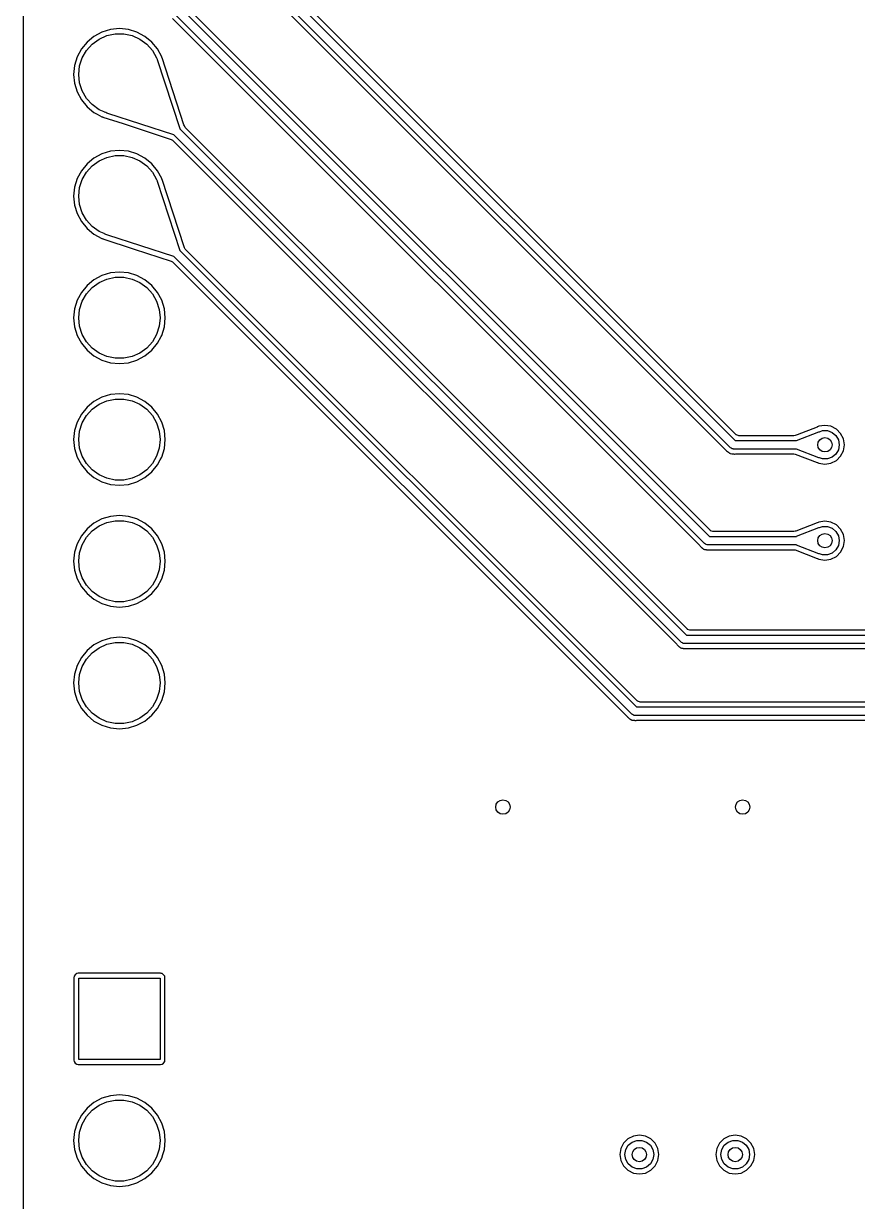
# Model space of a CAD drawing. Extents: x 107 to 211, y -135 to -72.
# Drawn here: x 107 to 124.39, y -109.73 to -85.15 of the extents above; entities that cross this region are included whole.
import ezdxf

# ---------------------------------------------------------------- set-up
doc = ezdxf.new("R2010")
doc.units = 0
doc.layers.add('BLACK', color=7, linetype='CONTINUOUS')

msp = doc.modelspace()

# ---------------------------------------------------------------- linework, layer by layer
at = {"layer": 'BLACK', "linetype": 'CONTINUOUS'}
for p, q in [((110.511079, -82.515355), (121.846824, -93.8511)), ((110.352127, -82.749979), (121.644428, -94.04228)), ((121.747138, -94.002862), (110.385957, -82.641681)), ((121.866778, -93.728926), (111.522852, -83.385)), ((107.0005, -86.21), (107.0005, -83.67)), ((121.326778, -95.728926), (110.3733, -84.775448)), ((110.105448, -85.0433), (121.104428, -96.04228)), ((121.207138, -96.002862), (110.137112, -84.932836)), ((110.262379, -84.806655), (121.306824, -95.8511)), ((108.813667, -85.273253), (108.634494, -85.327605)), ((109, -85.254901), (108.813667, -85.273253)), ((109.186332, -85.273253), (109, -85.254901)), ((109.365505, -85.327605), (109.186332, -85.273253)), ((108.324643, -85.534643), (108.205865, -85.679373)), ((108.469373, -85.415865), (108.324643, -85.534643)), ((108.431239, -85.578327), (108.575, -85.473878)), ((108.469382, -85.415859), (108.469373, -85.415865)), ((108.634494, -85.327605), (108.469382, -85.415859)), ((108.575, -85.473878), (108.737336, -85.401602)), ((108.737336, -85.401602), (108.911151, -85.364656)), ((108.911151, -85.364656), (109.088849, -85.364656)), ((109.088849, -85.364656), (109.262664, -85.401602)), ((109.262664, -85.401602), (109.425, -85.473878)), ((109.530617, -85.415859), (109.365505, -85.327605)), ((109.425, -85.473878), (109.568761, -85.578327)), ((109.530622, -85.415862), (109.530617, -85.415859)), ((109.530625, -85.415864), (109.530622, -85.415862)), ((109.675357, -85.534643), (109.530625, -85.415864)), ((109.794136, -85.679375), (109.675357, -85.534643)), ((108.205859, -85.679382), (108.117605, -85.844494)), ((108.205865, -85.679373), (108.205859, -85.679382)), ((108.223486, -85.864274), (108.312336, -85.710383)), ((108.312336, -85.710383), (108.431239, -85.578327)), ((109.568761, -85.578327), (109.687664, -85.710383)), ((109.687664, -85.710383), (109.776514, -85.864274)), ((109.794138, -85.67938), (109.794136, -85.679375)), ((109.79414, -85.679382), (109.794138, -85.67938)), ((109.882396, -85.844498), (109.79414, -85.679382)), ((108.063253, -86.023667), (108.044901, -86.21)), ((108.117605, -85.844494), (108.063253, -86.023667)), ((108.168575, -86.033275), (108.223486, -85.864274)), ((109.776514, -85.864274), (109.785752, -85.892708)), ((109.785752, -85.892708), (109.788918, -85.895881)), ((109.788918, -85.895881), (109.789223, -85.896705)), ((109.789223, -85.896705), (110.262705, -87.342387)), ((109.883534, -85.84825), (109.882396, -85.844498)), ((109.887177, -85.857419), (109.883534, -85.84825)), ((109.887857, -85.859258), (109.887177, -85.857419)), ((109.887858, -85.859259), (109.887857, -85.859258)), ((109.888859, -85.861963), (109.887858, -85.859259)), ((110.346637, -87.259698), (109.888859, -85.861963)), ((107.0005, -88.75), (107.0005, -86.21)), ((108.044901, -86.21), (108.063253, -86.396332)), ((108.15, -86.21), (108.168575, -86.033275)), ((108.168575, -86.386725), (108.15, -86.21)), ((108.063253, -86.396332), (108.117605, -86.575505)), ((108.223486, -86.555726), (108.168575, -86.386725)), ((108.117605, -86.575505), (108.205859, -86.740617)), ((108.205859, -86.740617), (108.205862, -86.740622)), ((108.205862, -86.740622), (108.205864, -86.740625)), ((108.205864, -86.740625), (108.324643, -86.885357)), ((108.312336, -86.709617), (108.223486, -86.555726)), ((108.431239, -86.841673), (108.312336, -86.709617)), ((108.324643, -86.885357), (108.469375, -87.004136)), ((108.575, -86.946122), (108.431239, -86.841673)), ((108.469375, -87.004136), (108.46938, -87.004138)), ((108.46938, -87.004138), (108.469382, -87.00414)), ((108.469382, -87.00414), (108.534539, -87.038966)), ((108.679865, -86.99281), (108.575, -86.946122)), ((108.67991, -86.993391), (108.679865, -86.99281)), ((108.686705, -86.999223), (108.67991, -86.993391)), ((108.71531, -87.008591), (108.686705, -86.999223)), ((108.737336, -87.018398), (108.71531, -87.008591)), ((108.534539, -87.038966), (108.634499, -87.092396)), ((108.634499, -87.092396), (108.641445, -87.094503)), ((108.641445, -87.094503), (108.650406, -87.098329)), ((108.650406, -87.098329), (108.650543, -87.098019)), ((108.650543, -87.098019), (108.653863, -87.09948)), ((108.653863, -87.09948), (108.653868, -87.099483)), ((108.653868, -87.099483), (108.653872, -87.099484)), ((108.653872, -87.099484), (108.653876, -87.099486)), ((108.653876, -87.099486), (109.076994, -87.238063)), ((108.759889, -87.023191), (108.737336, -87.018398)), ((110.132387, -87.472705), (108.759889, -87.023191)), ((109.076994, -87.238063), (110.076155, -87.565302)), ((110.355302, -87.286154), (110.346637, -87.259698)), ((110.136029, -87.473286), (110.132387, -87.472705)), ((110.137112, -87.472836), (110.136029, -87.473286)), ((120.727138, -98.062862), (110.137112, -87.472836)), ((110.262705, -87.342387), (110.262379, -87.346655)), ((110.262379, -87.346655), (120.826824, -97.9111)), ((110.3733, -87.315448), (110.355302, -87.286154)), ((119.957852, -96.9), (110.3733, -87.315448)), ((110.076155, -87.565302), (110.105448, -87.5833)), ((110.105448, -87.5833), (120.624428, -98.10228)), ((108.469373, -87.955865), (108.324643, -88.074643)), ((108.469382, -87.955859), (108.469373, -87.955865)), ((108.634494, -87.867605), (108.469382, -87.955859)), ((108.575, -88.013878), (108.737336, -87.941602)), ((108.813667, -87.813253), (108.634494, -87.867605)), ((108.737336, -87.941602), (108.911151, -87.904656)), ((109, -87.794901), (108.813667, -87.813253)), ((108.911151, -87.904656), (109.088849, -87.904656)), ((109.186332, -87.813253), (109, -87.794901)), ((109.088849, -87.904656), (109.262664, -87.941602)), ((109.365505, -87.867605), (109.186332, -87.813253)), ((109.262664, -87.941602), (109.425, -88.013878)), ((109.530617, -87.955859), (109.365505, -87.867605)), ((109.530622, -87.955862), (109.530617, -87.955859)), ((109.530625, -87.955864), (109.530622, -87.955862)), ((109.675357, -88.074643), (109.530625, -87.955864)), ((108.205859, -88.219382), (108.117605, -88.384494)), ((108.205865, -88.219373), (108.205859, -88.219382)), ((108.324643, -88.074643), (108.205865, -88.219373)), ((108.312336, -88.250383), (108.431239, -88.118327)), ((108.431239, -88.118327), (108.575, -88.013878)), ((109.425, -88.013878), (109.568761, -88.118327)), ((109.568761, -88.118327), (109.687664, -88.250383)), ((109.794136, -88.219375), (109.675357, -88.074643)), ((109.794138, -88.21938), (109.794136, -88.219375)), ((109.79414, -88.219382), (109.794138, -88.21938)), ((109.882396, -88.384498), (109.79414, -88.219382)), ((108.117605, -88.384494), (108.063253, -88.563667)), ((108.168575, -88.573275), (108.223486, -88.404274)), ((108.223486, -88.404274), (108.312336, -88.250383)), ((109.687664, -88.250383), (109.776514, -88.404274)), ((109.776514, -88.404274), (109.785752, -88.432708)), ((109.785752, -88.432708), (109.788918, -88.435881)), ((109.788918, -88.435881), (109.789223, -88.436705)), ((109.789223, -88.436705), (110.262705, -89.882387)), ((109.883534, -88.38825), (109.882396, -88.384498)), ((109.887177, -88.397419), (109.883534, -88.38825)), ((109.887857, -88.399258), (109.887177, -88.397419)), ((109.887858, -88.399259), (109.887857, -88.399258)), ((109.888859, -88.401963), (109.887858, -88.399259)), ((110.349264, -89.807718), (109.888859, -88.401963)), ((108.063253, -88.563667), (108.044901, -88.75)), ((108.15, -88.75), (108.168575, -88.573275)), ((107.0005, -91.29), (107.0005, -88.75)), ((108.044901, -88.75), (108.063253, -88.936332)), ((108.063253, -88.936332), (108.117605, -89.115505)), ((108.168575, -88.926725), (108.15, -88.75)), ((108.223486, -89.095726), (108.168575, -88.926725)), ((108.117605, -89.115505), (108.205859, -89.280617)), ((108.312336, -89.249617), (108.223486, -89.095726)), ((108.205859, -89.280617), (108.205862, -89.280622)), ((108.205862, -89.280622), (108.205864, -89.280625)), ((108.205864, -89.280625), (108.324643, -89.425357)), ((108.431239, -89.381673), (108.312336, -89.249617)), ((108.324643, -89.425357), (108.469375, -89.544136)), ((108.575, -89.486122), (108.431239, -89.381673)), ((108.469375, -89.544136), (108.634499, -89.632396)), ((108.679865, -89.53281), (108.575, -89.486122)), ((108.634499, -89.632396), (108.641445, -89.634503)), ((108.641445, -89.634503), (108.650406, -89.638329)), ((108.650406, -89.638329), (108.650543, -89.638019)), ((108.650543, -89.638019), (108.653863, -89.63948)), ((108.653863, -89.63948), (108.653868, -89.639483)), ((108.653868, -89.639483), (108.653872, -89.639484)), ((108.653872, -89.639484), (108.653876, -89.639486)), ((108.653876, -89.639486), (109.310763, -89.854626)), ((108.67991, -89.533391), (108.679865, -89.53281)), ((108.686705, -89.539223), (108.67991, -89.533391)), ((108.71531, -89.548591), (108.686705, -89.539223)), ((108.737336, -89.558398), (108.71531, -89.548591)), ((108.759889, -89.563191), (108.737336, -89.558398)), ((110.132387, -90.012705), (108.759889, -89.563191)), ((109.310763, -89.854626), (110.076154, -90.105302)), ((110.262705, -89.882387), (110.262379, -89.886655)), ((110.262379, -89.886655), (119.786824, -99.4111)), ((110.355302, -89.826153), (110.349264, -89.807718)), ((110.3733, -89.855447), (110.355302, -89.826153)), ((119.806779, -99.288926), (110.3733, -89.855447)), ((110.076154, -90.105302), (110.105447, -90.1233)), ((110.105447, -90.1233), (119.584429, -99.602282)), ((110.136029, -90.013286), (110.132387, -90.012705)), ((110.137112, -90.012836), (110.136029, -90.013286)), ((119.687138, -99.562862), (110.137112, -90.012836)), ((108.634494, -90.407605), (108.469382, -90.495859)), ((108.813667, -90.353253), (108.634494, -90.407605)), ((108.737336, -90.481602), (108.911151, -90.444656)), ((109, -90.334901), (108.813667, -90.353253)), ((108.911151, -90.444656), (109.088849, -90.444656)), ((109.186332, -90.353253), (109, -90.334901)), ((109.088849, -90.444656), (109.262664, -90.481602)), ((109.365505, -90.407605), (109.186332, -90.353253)), ((109.530617, -90.495859), (109.365505, -90.407605)), ((108.324643, -90.614643), (108.205865, -90.759373)), ((108.312336, -90.790383), (108.431239, -90.658327)), ((108.469373, -90.495865), (108.324643, -90.614643)), ((108.431239, -90.658327), (108.575, -90.553878)), ((108.469382, -90.495859), (108.469373, -90.495865)), ((108.575, -90.553878), (108.737336, -90.481602)), ((109.262664, -90.481602), (109.425, -90.553878)), ((109.425, -90.553878), (109.568761, -90.658327)), ((109.530622, -90.495862), (109.530617, -90.495859)), ((109.530625, -90.495864), (109.530622, -90.495862)), ((109.675357, -90.614643), (109.530625, -90.495864)), ((109.568761, -90.658327), (109.687664, -90.790383)), ((109.794136, -90.759375), (109.675357, -90.614643)), ((108.117605, -90.924494), (108.063253, -91.103667)), ((108.205859, -90.759382), (108.117605, -90.924494)), ((108.168575, -91.113275), (108.223486, -90.944274)), ((108.205865, -90.759373), (108.205859, -90.759382)), ((108.223486, -90.944274), (108.312336, -90.790383)), ((109.687664, -90.790383), (109.776514, -90.944274)), ((109.776514, -90.944274), (109.831425, -91.113275)), ((109.794138, -90.75938), (109.794136, -90.759375)), ((109.79414, -90.759382), (109.794138, -90.75938)), ((109.882394, -90.924494), (109.79414, -90.759382)), ((109.882394, -90.924496), (109.882394, -90.924494)), ((109.882396, -90.924499), (109.882394, -90.924496)), ((109.936747, -91.103669), (109.882396, -90.924499)), ((108.063253, -91.103667), (108.044901, -91.29)), ((108.15, -91.29), (108.168575, -91.113275)), ((109.831425, -91.113275), (109.85, -91.29)), ((109.955099, -91.29), (109.936747, -91.103669)), ((107.0005, -93.83), (107.0005, -91.29)), ((108.044901, -91.29), (108.063253, -91.476332)), ((108.168575, -91.466725), (108.15, -91.29)), ((109.85, -91.29), (109.831425, -91.466725)), ((109.936747, -91.476331), (109.955099, -91.29)), ((108.063253, -91.476332), (108.117605, -91.655505)), ((108.117605, -91.655505), (108.205859, -91.820617)), ((108.223486, -91.635726), (108.168575, -91.466725)), ((108.312336, -91.789617), (108.223486, -91.635726)), ((109.776514, -91.635726), (109.687664, -91.789617)), ((109.831425, -91.466725), (109.776514, -91.635726)), ((109.794136, -91.820625), (109.869064, -91.680444)), ((109.869064, -91.680444), (109.882394, -91.655505)), ((109.882394, -91.655504), (109.882396, -91.655501)), ((109.882394, -91.655505), (109.882394, -91.655504)), ((109.882396, -91.655501), (109.936747, -91.476331)), ((108.205859, -91.820617), (108.205862, -91.820622)), ((108.205862, -91.820622), (108.205864, -91.820625)), ((108.205864, -91.820625), (108.324643, -91.965357)), ((108.431239, -91.921673), (108.312336, -91.789617)), ((108.575, -92.026122), (108.431239, -91.921673)), ((109.568761, -91.921673), (109.425, -92.026122)), ((109.687664, -91.789617), (109.568761, -91.921673)), ((109.675357, -91.965357), (109.794136, -91.820625)), ((108.324643, -91.965357), (108.469375, -92.084136)), ((108.469375, -92.084136), (108.46938, -92.084138)), ((108.46938, -92.084138), (108.469382, -92.08414)), ((108.469382, -92.08414), (108.634494, -92.172394)), ((108.737336, -92.098398), (108.575, -92.026122)), ((108.634494, -92.172394), (108.634496, -92.172394)), ((108.634496, -92.172394), (108.634499, -92.172396)), ((108.634499, -92.172396), (108.813669, -92.226747)), ((108.911151, -92.135344), (108.737336, -92.098398)), ((109.088849, -92.135344), (108.911151, -92.135344)), ((109.262664, -92.098398), (109.088849, -92.135344)), ((109.186331, -92.226747), (109.365501, -92.172396)), ((109.425, -92.026122), (109.262664, -92.098398)), ((109.365501, -92.172396), (109.530625, -92.084136)), ((109.530625, -92.084136), (109.675357, -91.965357)), ((108.813669, -92.226747), (109, -92.245099)), ((109, -92.245099), (109.186331, -92.226747)), ((108.813667, -92.893253), (108.634494, -92.947605)), ((109, -92.874901), (108.813667, -92.893253)), ((109.186332, -92.893253), (109, -92.874901)), ((109.365505, -92.947605), (109.186332, -92.893253)), ((108.324643, -93.154643), (108.205865, -93.299373)), ((108.469373, -93.035865), (108.324643, -93.154643)), ((108.431239, -93.198327), (108.575, -93.093878)), ((108.469382, -93.035859), (108.469373, -93.035865)), ((108.634494, -92.947605), (108.469382, -93.035859)), ((108.575, -93.093878), (108.737336, -93.021602)), ((108.737336, -93.021602), (108.911151, -92.984656)), ((108.911151, -92.984656), (109.088849, -92.984656)), ((109.088849, -92.984656), (109.262664, -93.021602)), ((109.262664, -93.021602), (109.425, -93.093878)), ((109.530617, -93.035859), (109.365505, -92.947605)), ((109.425, -93.093878), (109.568761, -93.198327)), ((109.530622, -93.035862), (109.530617, -93.035859)), ((109.530625, -93.035864), (109.530622, -93.035862)), ((109.675357, -93.154643), (109.530625, -93.035864)), ((109.794136, -93.299375), (109.675357, -93.154643)), ((108.205859, -93.299382), (108.117605, -93.464494)), ((108.205865, -93.299373), (108.205859, -93.299382)), ((108.223486, -93.484274), (108.312336, -93.330383)), ((108.312336, -93.330383), (108.431239, -93.198327)), ((109.568761, -93.198327), (109.687664, -93.330383)), ((109.687664, -93.330383), (109.776514, -93.484274)), ((109.794138, -93.29938), (109.794136, -93.299375)), ((109.79414, -93.299382), (109.794138, -93.29938)), ((109.882394, -93.464494), (109.79414, -93.299382)), ((108.063253, -93.643667), (108.044901, -93.83)), ((108.117605, -93.464494), (108.063253, -93.643667)), ((108.168575, -93.653275), (108.223486, -93.484274)), ((109.776514, -93.484274), (109.831425, -93.653275)), ((109.882394, -93.464496), (109.882394, -93.464494)), ((109.882396, -93.464499), (109.882394, -93.464496)), ((109.936747, -93.643669), (109.882396, -93.464499)), ((109.955099, -93.83), (109.936747, -93.643669)), ((123.55265, -93.568606), (123.139471, -93.728926)), ((123.552652, -93.568605), (123.55265, -93.568606)), ((123.552654, -93.568605), (123.552652, -93.568605)), ((123.557489, -93.567756), (123.552654, -93.568605)), ((123.578277, -93.560808), (123.557489, -93.567756)), ((123.590944, -93.554354), (123.578277, -93.560808)), ((123.71625, -93.534508), (123.590944, -93.554354)), ((123.600365, -93.667775), (123.664156, -93.644558)), ((123.664156, -93.644558), (123.768344, -93.644558)), ((123.841551, -93.554353), (123.71625, -93.534508)), ((123.768344, -93.644558), (123.86625, -93.680192)), ((123.841552, -93.554353), (123.841551, -93.554353)), ((123.841554, -93.554354), (123.841552, -93.554353)), ((123.954592, -93.61195), (123.841554, -93.554354)), ((124.0443, -93.701658), (123.954592, -93.61195)), ((107.0005, -96.37), (107.0005, -93.83)), ((108.044901, -93.83), (108.063253, -94.016332)), ((108.15, -93.83), (108.168575, -93.653275)), ((108.168575, -94.006725), (108.15, -93.83)), ((109.831425, -93.653275), (109.85, -93.83)), ((109.85, -93.83), (109.831425, -94.006725)), ((109.936747, -94.016331), (109.955099, -93.83)), ((121.846824, -93.8511), (123.119568, -93.8511)), ((121.871538, -93.733287), (121.866778, -93.728926)), ((121.919104, -93.7506), (121.871538, -93.733287)), ((123.069758, -93.7506), (121.919104, -93.7506)), ((123.096527, -93.745589), (123.069758, -93.7506)), ((123.139471, -93.728926), (123.096527, -93.745589)), ((123.119568, -93.8511), (123.119677, -93.850837)), ((123.119677, -93.850837), (123.123716, -93.848202)), ((123.123716, -93.848202), (123.590813, -93.666961)), ((123.590813, -93.666961), (123.599765, -93.667163)), ((123.599765, -93.667163), (123.600365, -93.667775)), ((123.86625, -93.680192), (123.946063, -93.747164)), ((123.946063, -93.747164), (123.998158, -93.837394)), ((123.998158, -93.837394), (124.01625, -93.94)), ((124.101896, -93.814696), (124.0443, -93.701658)), ((124.121742, -93.94), (124.101896, -93.814696)), ((108.063253, -94.016332), (108.117605, -94.195505)), ((108.223486, -94.175726), (108.168575, -94.006725)), ((109.831425, -94.006725), (109.776514, -94.175726)), ((109.882396, -94.195501), (109.936747, -94.016331)), ((121.644428, -94.04228), (121.655283, -94.057578)), ((121.655283, -94.057578), (121.65811, -94.061123)), ((121.65811, -94.061123), (121.658112, -94.061125)), ((121.658112, -94.061125), (121.658113, -94.061126)), ((121.658113, -94.061126), (121.663352, -94.065304)), ((121.663352, -94.065304), (121.68197, -94.080152)), ((121.68197, -94.080152), (121.685064, -94.082917)), ((121.685064, -94.082917), (121.691161, -94.089014)), ((121.691161, -94.089014), (121.691167, -94.089018)), ((121.691167, -94.089018), (121.698464, -94.093603)), ((121.698464, -94.093603), (121.70185, -94.096005)), ((121.70185, -94.096005), (121.725709, -94.115032)), ((121.725709, -94.115032), (121.72571, -94.115032)), ((121.72571, -94.115032), (121.729828, -94.117015)), ((121.729828, -94.117015), (121.741522, -94.121858)), ((121.741522, -94.121858), (121.745834, -94.123367)), ((121.745834, -94.123367), (121.745837, -94.123369)), ((121.745837, -94.123369), (121.776163, -94.126785)), ((121.764726, -94.011063), (121.747138, -94.002862)), ((121.779594, -94.023539), (121.764726, -94.011063)), ((121.776163, -94.126785), (121.780244, -94.127479)), ((121.798706, -94.026908), (121.779594, -94.023539)), ((121.780244, -94.127479), (121.788659, -94.1294)), ((121.788659, -94.1294), (121.797276, -94.1294)), ((121.797276, -94.1294), (121.801422, -94.129633)), ((121.802252, -94.028562), (121.798706, -94.026908)), ((121.801422, -94.129633), (121.812852, -94.13092)), ((121.804566, -94.027941), (121.802252, -94.028562)), ((121.81, -94.0289), (121.804566, -94.027941)), ((123.120687, -94.0289), (121.81, -94.0289)), ((121.812852, -94.13092), (121.831751, -94.13305)), ((121.831751, -94.13305), (121.831755, -94.133048)), ((121.831755, -94.133048), (121.836279, -94.132539)), ((121.836279, -94.132539), (121.854755, -94.1294)), ((121.854755, -94.1294), (123.069762, -94.1294)), ((123.069762, -94.1294), (123.096529, -94.13441)), ((123.096529, -94.13441), (123.552649, -94.311393)), ((123.123718, -94.031797), (123.120687, -94.0289)), ((123.590813, -94.213038), (123.123718, -94.031797)), ((123.946063, -94.132836), (123.86625, -94.199808)), ((123.998158, -94.042606), (123.946063, -94.132836)), ((124.01625, -93.94), (123.998158, -94.042606)), ((124.0443, -94.178342), (124.101896, -94.065304)), ((124.101896, -94.065304), (124.121742, -93.94)), ((108.117605, -94.195505), (108.205859, -94.360617)), ((108.205859, -94.360617), (108.205862, -94.360622)), ((108.205862, -94.360622), (108.205864, -94.360625)), ((108.205864, -94.360625), (108.324643, -94.505357)), ((108.312336, -94.329617), (108.223486, -94.175726)), ((108.431239, -94.461673), (108.312336, -94.329617)), ((109.687664, -94.329617), (109.568761, -94.461673)), ((109.675357, -94.505357), (109.794136, -94.360625)), ((109.776514, -94.175726), (109.687664, -94.329617)), ((109.794136, -94.360625), (109.852976, -94.250542)), ((109.852976, -94.250542), (109.882394, -94.195505)), ((109.882394, -94.195504), (109.882396, -94.195501)), ((109.882394, -94.195505), (109.882394, -94.195504)), ((123.552649, -94.311393), (123.552652, -94.311393)), ((123.552652, -94.311393), (123.552656, -94.311395)), ((123.552656, -94.311395), (123.558039, -94.312375)), ((123.558039, -94.312375), (123.578384, -94.319245)), ((123.578384, -94.319245), (123.590946, -94.325646)), ((123.599489, -94.212953), (123.590813, -94.213038)), ((123.590946, -94.325646), (123.71625, -94.345492)), ((123.60026, -94.212186), (123.599489, -94.212953)), ((123.664156, -94.235442), (123.60026, -94.212186)), ((123.768344, -94.235442), (123.664156, -94.235442)), ((123.71625, -94.345492), (123.841554, -94.325646)), ((123.86625, -94.199808), (123.768344, -94.235442)), ((123.841554, -94.325646), (123.954592, -94.26805)), ((123.954592, -94.26805), (124.0443, -94.178342)), ((108.324643, -94.505357), (108.469375, -94.624136)), ((108.575, -94.566122), (108.431239, -94.461673)), ((108.469375, -94.624136), (108.46938, -94.624138)), ((108.46938, -94.624138), (108.469382, -94.62414)), ((108.469382, -94.62414), (108.634494, -94.712394)), ((108.737336, -94.638398), (108.575, -94.566122)), ((109.425, -94.566122), (109.262664, -94.638398)), ((109.365501, -94.712396), (109.530625, -94.624136)), ((109.568761, -94.461673), (109.425, -94.566122)), ((109.530625, -94.624136), (109.675357, -94.505357)), ((108.634494, -94.712394), (108.634496, -94.712394)), ((108.634496, -94.712394), (108.634499, -94.712396)), ((108.634499, -94.712396), (108.813669, -94.766747)), ((108.911151, -94.675344), (108.737336, -94.638398)), ((108.813669, -94.766747), (109, -94.785099)), ((109.088849, -94.675344), (108.911151, -94.675344)), ((109, -94.785099), (109.186331, -94.766747)), ((109.262664, -94.638398), (109.088849, -94.675344)), ((109.186331, -94.766747), (109.365501, -94.712396)), ((108.469373, -95.575865), (108.324643, -95.694643)), ((108.469382, -95.575859), (108.469373, -95.575865)), ((108.634494, -95.487605), (108.469382, -95.575859)), ((108.575, -95.633878), (108.737336, -95.561602)), ((108.813667, -95.433253), (108.634494, -95.487605)), ((108.737336, -95.561602), (108.911151, -95.524656)), ((109, -95.414901), (108.813667, -95.433253)), ((108.911151, -95.524656), (109.088849, -95.524656)), ((109.186332, -95.433253), (109, -95.414901)), ((109.088849, -95.524656), (109.262664, -95.561602)), ((109.365505, -95.487605), (109.186332, -95.433253)), ((109.262664, -95.561602), (109.425, -95.633878)), ((109.530617, -95.575859), (109.365505, -95.487605)), ((109.530622, -95.575862), (109.530617, -95.575859)), ((109.530625, -95.575864), (109.530622, -95.575862)), ((109.675357, -95.694643), (109.530625, -95.575864)), ((123.55265, -95.568606), (123.11081, -95.740047)), ((123.552652, -95.568605), (123.55265, -95.568606)), ((123.552654, -95.568605), (123.552652, -95.568605)), ((123.557489, -95.567756), (123.552654, -95.568605)), ((123.578277, -95.560808), (123.557489, -95.567756)), ((123.590944, -95.554354), (123.578277, -95.560808)), ((123.71625, -95.534508), (123.590944, -95.554354)), ((123.841551, -95.554353), (123.71625, -95.534508)), ((123.841552, -95.554353), (123.841551, -95.554353)), ((123.841554, -95.554354), (123.841552, -95.554353)), ((123.954592, -95.61195), (123.841554, -95.554354)), ((124.0443, -95.701658), (123.954592, -95.61195)), ((108.205859, -95.839382), (108.117605, -96.004494)), ((108.205865, -95.839373), (108.205859, -95.839382)), ((108.324643, -95.694643), (108.205865, -95.839373)), ((108.312336, -95.870383), (108.431239, -95.738327)), ((108.431239, -95.738327), (108.575, -95.633878)), ((109.425, -95.633878), (109.568761, -95.738327)), ((109.568761, -95.738327), (109.687664, -95.870383)), ((109.794136, -95.839375), (109.675357, -95.694643)), ((109.794138, -95.83938), (109.794136, -95.839375)), ((109.79414, -95.839382), (109.794138, -95.83938)), ((109.882394, -96.004494), (109.79414, -95.839382)), ((121.306824, -95.8511), (123.119568, -95.8511)), ((121.331538, -95.733287), (121.326778, -95.728926)), ((121.379104, -95.7506), (121.331538, -95.733287)), ((123.069758, -95.7506), (121.379104, -95.7506)), ((123.096527, -95.745589), (123.069758, -95.7506)), ((123.11081, -95.740047), (123.096527, -95.745589)), ((123.119568, -95.8511), (123.119677, -95.850837)), ((123.119677, -95.850837), (123.123716, -95.848202)), ((123.123716, -95.848202), (123.590813, -95.666961)), ((123.590813, -95.666961), (123.599765, -95.667163)), ((123.599765, -95.667163), (123.600365, -95.667775)), ((123.600365, -95.667775), (123.664156, -95.644558)), ((123.664156, -95.644558), (123.768344, -95.644558)), ((123.768344, -95.644558), (123.86625, -95.680192)), ((123.86625, -95.680192), (123.946063, -95.747164)), ((123.946063, -95.747164), (123.998158, -95.837394)), ((123.998158, -95.837394), (124.01625, -95.94)), ((124.101896, -95.814696), (124.0443, -95.701658)), ((124.121742, -95.94), (124.101896, -95.814696)), ((108.117605, -96.004494), (108.063253, -96.183667)), ((108.168575, -96.193275), (108.223486, -96.024274)), ((108.223486, -96.024274), (108.312336, -95.870383)), ((109.687664, -95.870383), (109.776514, -96.024274)), ((109.776514, -96.024274), (109.831425, -96.193275)), ((109.882394, -96.004496), (109.882394, -96.004494)), ((109.882396, -96.004499), (109.882394, -96.004496)), ((109.936747, -96.183669), (109.882396, -96.004499)), ((121.104428, -96.04228), (121.115283, -96.057578)), ((121.115283, -96.057578), (121.11811, -96.061123)), ((121.11811, -96.061123), (121.118112, -96.061125)), ((121.118112, -96.061125), (121.118113, -96.061126)), ((121.118113, -96.061126), (121.123352, -96.065304)), ((121.123352, -96.065304), (121.14197, -96.080152)), ((121.14197, -96.080152), (121.145064, -96.082917)), ((121.145064, -96.082917), (121.15116, -96.089013)), ((121.15116, -96.089013), (121.151166, -96.089017)), ((121.151166, -96.089017), (121.158463, -96.093602)), ((121.158463, -96.093602), (121.161848, -96.096004)), ((121.161848, -96.096004), (121.185709, -96.115032)), ((121.224725, -96.011062), (121.207138, -96.002862)), ((121.239594, -96.023539), (121.224725, -96.011062)), ((121.25871, -96.026909), (121.239594, -96.023539)), ((121.262252, -96.028561), (121.25871, -96.026909)), ((121.264563, -96.027941), (121.262252, -96.028561)), ((121.27, -96.0289), (121.264563, -96.027941)), ((123.120687, -96.0289), (121.27, -96.0289)), ((123.123718, -96.031797), (123.120687, -96.0289)), ((123.590813, -96.213038), (123.123718, -96.031797)), ((123.998158, -96.042606), (123.946063, -96.132836)), ((124.01625, -95.94), (123.998158, -96.042606)), ((124.0443, -96.178342), (124.101896, -96.065304)), ((124.101896, -96.065304), (124.121742, -95.94)), ((108.063253, -96.183667), (108.044901, -96.37)), ((108.15, -96.37), (108.168575, -96.193275)), ((109.831425, -96.193275), (109.85, -96.37)), ((109.955099, -96.37), (109.936747, -96.183669)), ((121.185709, -96.115032), (121.185712, -96.115032)), ((121.185712, -96.115032), (121.189831, -96.117016)), ((121.189831, -96.117016), (121.201534, -96.121863)), ((121.201534, -96.121863), (121.205833, -96.123367)), ((121.205833, -96.123367), (121.205836, -96.123369)), ((121.205836, -96.123369), (121.236162, -96.126785)), ((121.236162, -96.126785), (121.240241, -96.127478)), ((121.240241, -96.127478), (121.246709, -96.128955)), ((121.246709, -96.128955), (121.248658, -96.1294)), ((121.248658, -96.1294), (121.248659, -96.1294)), ((121.248659, -96.1294), (121.257283, -96.1294)), ((121.257283, -96.1294), (121.261428, -96.129633)), ((121.261428, -96.129633), (121.272598, -96.130891)), ((121.272598, -96.130891), (121.291751, -96.133049)), ((121.291751, -96.133049), (121.291756, -96.133047)), ((121.291756, -96.133047), (121.296288, -96.132537)), ((121.296288, -96.132537), (121.314752, -96.1294)), ((121.314752, -96.1294), (123.069762, -96.1294)), ((123.069762, -96.1294), (123.096529, -96.13441)), ((123.096529, -96.13441), (123.552649, -96.311393)), ((123.552649, -96.311393), (123.552652, -96.311393)), ((123.552652, -96.311393), (123.552656, -96.311395)), ((123.552656, -96.311395), (123.558039, -96.312375)), ((123.558039, -96.312375), (123.578384, -96.319245)), ((123.578384, -96.319245), (123.590946, -96.325646)), ((123.599489, -96.212953), (123.590813, -96.213038)), ((123.590946, -96.325646), (123.71625, -96.345492)), ((123.60026, -96.212186), (123.599489, -96.212953)), ((123.664156, -96.235442), (123.60026, -96.212186)), ((123.768344, -96.235442), (123.664156, -96.235442)), ((123.71625, -96.345492), (123.841554, -96.325646)), ((123.86625, -96.199808), (123.768344, -96.235442)), ((123.841554, -96.325646), (123.954592, -96.26805)), ((123.946063, -96.132836), (123.86625, -96.199808)), ((123.954592, -96.26805), (124.0443, -96.178342)), ((107.0005, -98.91), (107.0005, -96.37)), ((108.044901, -96.37), (108.063253, -96.556332)), ((108.063253, -96.556332), (108.117605, -96.735505)), ((108.168575, -96.546725), (108.15, -96.37)), ((108.223486, -96.715726), (108.168575, -96.546725)), ((109.831425, -96.546725), (109.776514, -96.715726)), ((109.85, -96.37), (109.831425, -96.546725)), ((109.882396, -96.735501), (109.936747, -96.556331)), ((109.936747, -96.556331), (109.955099, -96.37)), ((108.117605, -96.735505), (108.205859, -96.900617)), ((108.312336, -96.869617), (108.223486, -96.715726)), ((109.776514, -96.715726), (109.687664, -96.869617)), ((109.794136, -96.900625), (109.882396, -96.735501)), ((108.205859, -96.900617), (108.205862, -96.900622)), ((108.205862, -96.900622), (108.205864, -96.900625)), ((108.205864, -96.900625), (108.324643, -97.045357)), ((108.431239, -97.001673), (108.312336, -96.869617)), ((108.324643, -97.045357), (108.469375, -97.164136)), ((108.575, -97.106122), (108.431239, -97.001673)), ((109.568761, -97.001673), (109.425, -97.106122)), ((109.530625, -97.164136), (109.675357, -97.045357)), ((109.687664, -96.869617), (109.568761, -97.001673)), ((109.675357, -97.045357), (109.794136, -96.900625)), ((120.846778, -97.788926), (119.957852, -96.9)), ((108.469375, -97.164136), (108.46938, -97.164138)), ((108.46938, -97.164138), (108.469382, -97.16414)), ((108.469382, -97.16414), (108.634494, -97.252394)), ((108.737336, -97.178398), (108.575, -97.106122)), ((108.634494, -97.252394), (108.634496, -97.252394)), ((108.634496, -97.252394), (108.634499, -97.252396)), ((108.634499, -97.252396), (108.813669, -97.306747)), ((108.911151, -97.215344), (108.737336, -97.178398)), ((108.813669, -97.306747), (109, -97.325099)), ((109.088849, -97.215344), (108.911151, -97.215344)), ((109, -97.325099), (109.186331, -97.306747)), ((109.262664, -97.178398), (109.088849, -97.215344)), ((109.186331, -97.306747), (109.365501, -97.252396)), ((109.425, -97.106122), (109.262664, -97.178398)), ((109.365501, -97.252396), (109.530625, -97.164136)), ((120.851538, -97.793287), (120.846778, -97.788926)), ((120.899104, -97.8106), (120.851538, -97.793287)), ((126.080896, -97.8106), (120.899104, -97.8106)), ((108.634494, -98.027605), (108.469382, -98.115859)), ((108.813667, -97.973253), (108.634494, -98.027605)), ((108.737336, -98.101602), (108.911151, -98.064656)), ((109, -97.954901), (108.813667, -97.973253)), ((108.911151, -98.064656), (109.088849, -98.064656)), ((109.186332, -97.973253), (109, -97.954901)), ((109.088849, -98.064656), (109.262664, -98.101602)), ((109.365505, -98.027605), (109.186332, -97.973253)), ((109.530617, -98.115859), (109.365505, -98.027605)), ((120.744726, -98.071063), (120.727138, -98.062862)), ((120.759594, -98.083539), (120.744726, -98.071063)), ((120.826824, -97.9111), (126.153176, -97.9111)), ((108.324643, -98.234643), (108.205865, -98.379373)), ((108.312336, -98.410383), (108.431239, -98.278327)), ((108.469373, -98.115865), (108.324643, -98.234643)), ((108.431239, -98.278327), (108.575, -98.173878)), ((108.469382, -98.115859), (108.469373, -98.115865)), ((108.575, -98.173878), (108.737336, -98.101602)), ((109.262664, -98.101602), (109.425, -98.173878)), ((109.425, -98.173878), (109.568761, -98.278327)), ((109.530622, -98.115862), (109.530617, -98.115859)), ((109.530625, -98.115864), (109.530622, -98.115862)), ((109.675357, -98.234643), (109.530625, -98.115864)), ((109.568761, -98.278327), (109.687664, -98.410383)), ((109.794136, -98.379375), (109.675357, -98.234643)), ((120.624428, -98.10228), (120.635283, -98.117577)), ((120.635283, -98.117577), (120.63811, -98.121123)), ((120.63811, -98.121123), (120.638112, -98.121125)), ((120.638112, -98.121125), (120.638113, -98.121126)), ((120.638113, -98.121126), (120.647473, -98.12859)), ((120.647473, -98.12859), (120.66197, -98.140152)), ((120.66197, -98.140152), (120.665064, -98.142917)), ((120.665064, -98.142917), (120.67116, -98.149013)), ((120.67116, -98.149013), (120.671166, -98.149017)), ((120.671166, -98.149017), (120.678463, -98.153602)), ((120.678463, -98.153602), (120.681848, -98.156004)), ((120.681848, -98.156004), (120.705709, -98.175032)), ((120.705709, -98.175032), (120.705712, -98.175032)), ((120.705712, -98.175032), (120.709831, -98.177016)), ((120.709831, -98.177016), (120.721534, -98.181863)), ((120.721534, -98.181863), (120.725833, -98.183367)), ((120.725833, -98.183367), (120.725836, -98.183369)), ((120.725836, -98.183369), (120.756162, -98.186785)), ((120.756162, -98.186785), (120.760241, -98.187478)), ((120.778706, -98.086908), (120.759594, -98.083539)), ((120.760241, -98.187478), (120.766709, -98.188955)), ((120.766709, -98.188955), (120.768658, -98.1894)), ((120.768658, -98.1894), (120.768659, -98.1894)), ((120.768659, -98.1894), (120.777283, -98.1894)), ((120.777283, -98.1894), (120.781428, -98.189633)), ((120.782252, -98.088562), (120.778706, -98.086908)), ((120.781428, -98.189633), (120.792598, -98.190891)), ((120.784566, -98.087941), (120.782252, -98.088562)), ((120.79, -98.0889), (120.784566, -98.087941)), ((126.19, -98.0889), (120.79, -98.0889)), ((120.792598, -98.190891), (120.811751, -98.193049)), ((120.811751, -98.193049), (120.811756, -98.193047)), ((120.811756, -98.193047), (120.816283, -98.192537)), ((120.816283, -98.192537), (120.834752, -98.1894)), ((120.834752, -98.1894), (126.145248, -98.1894)), ((108.117605, -98.544494), (108.063253, -98.723667)), ((108.205859, -98.379382), (108.117605, -98.544494)), ((108.168575, -98.733275), (108.223486, -98.564274)), ((108.205865, -98.379373), (108.205859, -98.379382)), ((108.223486, -98.564274), (108.312336, -98.410383)), ((109.687664, -98.410383), (109.776514, -98.564274)), ((109.776514, -98.564274), (109.831425, -98.733275)), ((109.794138, -98.37938), (109.794136, -98.379375)), ((109.79414, -98.379382), (109.794138, -98.37938)), ((109.882394, -98.544494), (109.79414, -98.379382)), ((109.882394, -98.544496), (109.882394, -98.544494)), ((109.882396, -98.544499), (109.882394, -98.544496)), ((109.936747, -98.723669), (109.882396, -98.544499)), ((108.063253, -98.723667), (108.044901, -98.91)), ((108.15, -98.91), (108.168575, -98.733275)), ((109.831425, -98.733275), (109.85, -98.91)), ((109.955099, -98.91), (109.936747, -98.723669)), ((107.0005, -106.779897), (107.0005, -98.91)), ((108.044901, -98.91), (108.063253, -99.096332)), ((108.168575, -99.086725), (108.15, -98.91)), ((109.85, -98.91), (109.831425, -99.086725)), ((109.936747, -99.096331), (109.955099, -98.91)), ((108.063253, -99.096332), (108.117605, -99.275505)), ((108.117605, -99.275505), (108.205859, -99.440617)), ((108.223486, -99.255726), (108.168575, -99.086725)), ((108.312336, -99.409617), (108.223486, -99.255726)), ((109.776514, -99.255726), (109.687664, -99.409617)), ((109.831425, -99.086725), (109.776514, -99.255726)), ((109.794136, -99.440625), (109.882396, -99.275501)), ((109.882396, -99.275501), (109.936747, -99.096331)), ((119.811539, -99.293287), (119.806779, -99.288926)), ((119.859105, -99.3106), (119.811539, -99.293287)), ((108.205859, -99.440617), (108.205862, -99.440622)), ((108.205862, -99.440622), (108.205864, -99.440625)), ((108.205864, -99.440625), (108.324643, -99.585357)), ((108.431239, -99.541673), (108.312336, -99.409617)), ((108.575, -99.646122), (108.431239, -99.541673)), ((109.568761, -99.541673), (109.425, -99.646122)), ((109.687664, -99.409617), (109.568761, -99.541673)), ((109.675357, -99.585357), (109.794136, -99.440625)), ((119.786824, -99.4111), (126.653176, -99.4111)), ((126.580896, -99.3106), (119.859105, -99.3106)), ((108.324643, -99.585357), (108.469375, -99.704136)), ((108.469375, -99.704136), (108.46938, -99.704138)), ((108.46938, -99.704138), (108.469382, -99.70414)), ((108.469382, -99.70414), (108.634494, -99.792394)), ((108.737336, -99.718398), (108.575, -99.646122)), ((108.634494, -99.792394), (108.634496, -99.792394)), ((108.634496, -99.792394), (108.634499, -99.792396)), ((108.634499, -99.792396), (108.813669, -99.846747)), ((108.911151, -99.755344), (108.737336, -99.718398)), ((109.088849, -99.755344), (108.911151, -99.755344)), ((109.262664, -99.718398), (109.088849, -99.755344)), ((109.186331, -99.846747), (109.365501, -99.792396)), ((109.425, -99.646122), (109.262664, -99.718398)), ((109.365501, -99.792396), (109.530625, -99.704136)), ((109.530625, -99.704136), (109.675357, -99.585357)), ((119.584429, -99.602282), (119.595279, -99.617573)), ((119.595279, -99.617573), (119.598112, -99.621124)), ((119.598112, -99.621124), (119.598113, -99.621126)), ((119.598113, -99.621126), (119.613268, -99.633211)), ((119.613268, -99.633211), (119.621965, -99.640148)), ((119.621965, -99.640148), (119.625061, -99.642914)), ((119.625061, -99.642914), (119.631164, -99.649017)), ((119.631164, -99.649017), (119.634213, -99.650933)), ((119.634213, -99.650933), (119.638472, -99.653609)), ((119.638472, -99.653609), (119.641849, -99.656004)), ((119.641849, -99.656004), (119.665709, -99.675032)), ((119.665709, -99.675032), (119.665713, -99.675032)), ((119.665713, -99.675032), (119.669831, -99.677016)), ((119.669831, -99.677016), (119.681532, -99.681862)), ((119.681532, -99.681862), (119.685834, -99.683367)), ((119.685834, -99.683367), (119.685837, -99.683369)), ((119.685837, -99.683369), (119.716163, -99.686785)), ((119.704726, -99.571063), (119.687138, -99.562862)), ((119.719594, -99.583539), (119.704726, -99.571063)), ((119.716163, -99.686785), (119.72024, -99.687477)), ((119.738706, -99.586908), (119.719594, -99.583539)), ((119.72024, -99.687477), (119.728659, -99.6894)), ((119.728659, -99.6894), (119.737283, -99.6894)), ((119.737283, -99.6894), (119.741428, -99.689633)), ((119.742252, -99.588562), (119.738706, -99.586908)), ((119.741428, -99.689633), (119.754115, -99.691061)), ((119.744566, -99.587941), (119.742252, -99.588562)), ((119.75, -99.5889), (119.744566, -99.587941)), ((126.69, -99.5889), (119.75, -99.5889)), ((119.754115, -99.691061), (119.771751, -99.693049)), ((119.771751, -99.693049), (119.771756, -99.693047)), ((119.771756, -99.693047), (119.776283, -99.692537)), ((119.776283, -99.692537), (119.794752, -99.6894)), ((119.794752, -99.6894), (126.645248, -99.6894)), ((108.813669, -99.846747), (109, -99.865099)), ((109, -99.865099), (109.186331, -99.846747)), ((108.05533, -105.030788), (108.0495, -105.060102)), ((108.0495, -105.060102), (108.0495, -106.779897)), ((108.055331, -105.030786), (108.05533, -105.030788)), ((108.077542, -104.997543), (108.055331, -105.030786)), ((108.077545, -104.99754), (108.077542, -104.997543)), ((108.110784, -104.975331), (108.077545, -104.99754)), ((108.140102, -104.9695), (108.110784, -104.975331)), ((109.859897, -104.9695), (108.140102, -104.9695)), ((108.15, -106.77), (108.15, -105.07)), ((108.15, -105.07), (109.85, -105.07)), ((109.85, -105.07), (109.85, -106.77)), ((109.859899, -104.9695), (109.859897, -104.9695)), ((109.871559, -104.971819), (109.859899, -104.9695)), ((109.889211, -104.97533), (109.871559, -104.971819)), ((109.889213, -104.975331), (109.889211, -104.97533)), ((109.922456, -104.997542), (109.889213, -104.975331)), ((109.922459, -104.997545), (109.922456, -104.997542)), ((109.944668, -105.030784), (109.922459, -104.997545)), ((109.944668, -105.030786), (109.944668, -105.030784)), ((109.944669, -105.030787), (109.944668, -105.030786)), ((109.950499, -105.060102), (109.944669, -105.030787)), ((109.9505, -106.779899), (109.950499, -105.060102)), ((107.0005, -107.4292), (107.0005, -106.779897)), ((108.0495, -106.779897), (108.055331, -106.809215)), ((108.055331, -106.809215), (108.07754, -106.842454)), ((108.07754, -106.842454), (108.077542, -106.842456)), ((108.077542, -106.842456), (108.077543, -106.842457)), ((108.077543, -106.842457), (108.110787, -106.864669)), ((108.110787, -106.864669), (108.140101, -106.8705)), ((108.140101, -106.8705), (109.859898, -106.870499)), ((109.85, -106.77), (108.15, -106.77)), ((109.859898, -106.870499), (109.889213, -106.864669)), ((109.889213, -106.864669), (109.889214, -106.864668)), ((109.889214, -106.864668), (109.889215, -106.864668)), ((109.889215, -106.864668), (109.922454, -106.842459)), ((109.922453, -106.842459), (109.922457, -106.842457)), ((109.922454, -106.842459), (109.922453, -106.842459)), ((109.922457, -106.842457), (109.944669, -106.809213)), ((109.944669, -106.809213), (109.9505, -106.779899)), ((107.0005, -108.46), (107.0005, -107.4292)), ((108.634494, -107.577605), (108.469382, -107.665859)), ((108.575, -107.723878), (108.737336, -107.651602)), ((108.813667, -107.523253), (108.634494, -107.577605)), ((108.737336, -107.651602), (108.911151, -107.614656)), ((109, -107.504901), (108.813667, -107.523253)), ((108.911151, -107.614656), (109.088849, -107.614656)), ((109.186332, -107.523253), (109, -107.504901)), ((109.088849, -107.614656), (109.262664, -107.651602)), ((109.365505, -107.577605), (109.186332, -107.523253)), ((109.262664, -107.651602), (109.425, -107.723878)), ((109.530617, -107.665859), (109.365505, -107.577605)), ((108.324643, -107.784643), (108.205865, -107.929373)), ((108.312336, -107.960383), (108.431239, -107.828327)), ((108.469373, -107.665865), (108.324643, -107.784643)), ((108.431239, -107.828327), (108.575, -107.723878)), ((108.469382, -107.665859), (108.469373, -107.665865)), ((109.425, -107.723878), (109.568761, -107.828327)), ((109.530622, -107.665862), (109.530617, -107.665859)), ((109.530625, -107.665864), (109.530622, -107.665862)), ((109.675357, -107.784643), (109.530625, -107.665864)), ((109.568761, -107.828327), (109.687664, -107.960383)), ((109.794136, -107.929375), (109.675357, -107.784643)), ((108.117605, -108.094494), (108.063253, -108.273667)), ((108.205859, -107.929382), (108.117605, -108.094494)), ((108.168575, -108.283275), (108.223486, -108.114274)), ((108.205865, -107.929373), (108.205859, -107.929382)), ((108.223486, -108.114274), (108.312336, -107.960383)), ((109.687664, -107.960383), (109.776514, -108.114274)), ((109.776514, -108.114274), (109.831425, -108.283275)), ((109.794138, -107.92938), (109.794136, -107.929375)), ((109.79414, -107.929382), (109.794138, -107.92938)), ((109.882394, -108.094494), (109.79414, -107.929382)), ((109.882394, -108.094496), (109.882394, -108.094494)), ((109.882396, -108.094499), (109.882394, -108.094496)), ((109.936747, -108.273669), (109.882396, -108.094499)), ((108.063253, -108.273667), (108.044901, -108.46)), ((108.15, -108.46), (108.168575, -108.283275)), ((109.831425, -108.283275), (109.85, -108.46)), ((109.955099, -108.46), (109.936747, -108.273669)), ((119.719698, -108.365904), (119.606656, -108.423502)), ((119.845, -108.346059), (119.719698, -108.365904)), ((119.970301, -108.365904), (119.845, -108.346059)), ((119.970302, -108.365904), (119.970301, -108.365904)), ((119.970304, -108.365905), (119.970302, -108.365904)), ((120.083342, -108.423501), (119.970304, -108.365905)), ((121.719698, -108.365904), (121.606656, -108.423502)), ((121.845, -108.346059), (121.719698, -108.365904)), ((121.970301, -108.365904), (121.845, -108.346059)), ((121.970302, -108.365904), (121.970301, -108.365904)), ((121.970304, -108.365905), (121.970302, -108.365904)), ((122.083342, -108.423501), (121.970304, -108.365905)), ((107.0005, -111), (107.0005, -108.46)), ((108.044901, -108.46), (108.063253, -108.646332)), ((108.063253, -108.646332), (108.117605, -108.825505)), ((108.168575, -108.636725), (108.15, -108.46)), ((108.223486, -108.805726), (108.168575, -108.636725)), ((109.831425, -108.636725), (109.776514, -108.805726)), ((109.85, -108.46), (109.831425, -108.636725)), ((109.904829, -108.751551), (109.936747, -108.646331)), ((109.936747, -108.646331), (109.955099, -108.46)), ((119.459353, -108.626249), (119.439508, -108.751551)), ((119.516951, -108.513207), (119.459353, -108.626249)), ((119.606656, -108.423502), (119.516951, -108.513207)), ((119.563092, -108.648945), (119.615187, -108.558715)), ((119.615187, -108.558715), (119.695, -108.491743)), ((119.695, -108.491743), (119.792906, -108.456109)), ((119.792906, -108.456109), (119.897094, -108.456109)), ((119.897094, -108.456109), (119.995, -108.491743)), ((119.995, -108.491743), (120.074813, -108.558715)), ((120.074813, -108.558715), (120.126908, -108.648945)), ((120.17305, -108.513209), (120.083342, -108.423501)), ((120.230646, -108.626247), (120.17305, -108.513209)), ((120.250492, -108.751551), (120.230646, -108.626247)), ((121.459353, -108.626249), (121.439508, -108.751551)), ((121.516951, -108.513207), (121.459353, -108.626249)), ((121.606656, -108.423502), (121.516951, -108.513207)), ((121.563092, -108.648945), (121.615187, -108.558715)), ((121.615187, -108.558715), (121.695, -108.491743)), ((121.695, -108.491743), (121.792906, -108.456109)), ((121.792906, -108.456109), (121.897094, -108.456109)), ((121.897094, -108.456109), (121.995, -108.491743)), ((121.995, -108.491743), (122.074813, -108.558715)), ((122.074813, -108.558715), (122.126908, -108.648945)), ((122.17305, -108.513209), (122.083342, -108.423501)), ((122.230646, -108.626247), (122.17305, -108.513209)), ((122.250492, -108.751551), (122.230646, -108.626247)), ((108.117605, -108.825505), (108.205859, -108.990617)), ((108.312336, -108.959617), (108.223486, -108.805726)), ((109.776514, -108.805726), (109.687664, -108.959617)), ((109.794136, -108.990625), (109.882396, -108.825501)), ((109.882396, -108.825501), (109.904829, -108.751551)), ((119.439508, -108.751551), (119.459353, -108.876852)), ((119.459353, -108.876852), (119.459353, -108.876853)), ((119.459353, -108.876853), (119.459354, -108.876855)), ((119.459354, -108.876855), (119.51695, -108.989893)), ((119.545, -108.751551), (119.563092, -108.648945)), ((119.563092, -108.854157), (119.545, -108.751551)), ((119.615187, -108.944387), (119.563092, -108.854157)), ((120.126908, -108.854157), (120.074813, -108.944387)), ((120.126908, -108.648945), (120.145, -108.751551)), ((120.145, -108.751551), (120.126908, -108.854157)), ((120.17305, -108.989893), (120.230646, -108.876855)), ((120.230646, -108.876855), (120.250492, -108.751551)), ((121.439508, -108.751551), (121.459353, -108.876852)), ((121.459353, -108.876852), (121.459353, -108.876853)), ((121.459353, -108.876853), (121.459354, -108.876855)), ((121.459354, -108.876855), (121.51695, -108.989893)), ((121.545, -108.751551), (121.563092, -108.648945)), ((121.563092, -108.854157), (121.545, -108.751551)), ((121.615187, -108.944387), (121.563092, -108.854157)), ((122.126908, -108.854157), (122.074813, -108.944387)), ((122.126908, -108.648945), (122.145, -108.751551)), ((122.145, -108.751551), (122.126908, -108.854157)), ((122.17305, -108.989893), (122.230646, -108.876855)), ((122.230646, -108.876855), (122.250492, -108.751551)), ((108.205859, -108.990617), (108.205862, -108.990622)), ((108.205862, -108.990622), (108.205864, -108.990625)), ((108.205864, -108.990625), (108.324643, -109.135357)), ((108.431239, -109.091673), (108.312336, -108.959617)), ((108.324643, -109.135357), (108.469375, -109.254136)), ((108.575, -109.196122), (108.431239, -109.091673)), ((109.568761, -109.091673), (109.425, -109.196122)), ((109.530625, -109.254136), (109.675357, -109.135357)), ((109.687664, -108.959617), (109.568761, -109.091673)), ((109.675357, -109.135357), (109.794136, -108.990625)), ((119.51695, -108.989893), (119.606658, -109.079601)), ((119.606658, -109.079601), (119.719696, -109.137197)), ((119.695, -109.011359), (119.615187, -108.944387)), ((119.792906, -109.046993), (119.695, -109.011359)), ((119.719696, -109.137197), (119.845, -109.157043)), ((119.897094, -109.046993), (119.792906, -109.046993)), ((119.845, -109.157043), (119.970304, -109.137197)), ((119.995, -109.011359), (119.897094, -109.046993)), ((119.970304, -109.137197), (120.083342, -109.079601)), ((120.074813, -108.944387), (119.995, -109.011359)), ((120.083342, -109.079601), (120.17305, -108.989893)), ((121.51695, -108.989893), (121.606658, -109.079601)), ((121.606658, -109.079601), (121.719696, -109.137197)), ((121.695, -109.011359), (121.615187, -108.944387)), ((121.792906, -109.046993), (121.695, -109.011359)), ((121.719696, -109.137197), (121.845, -109.157043)), ((121.897094, -109.046993), (121.792906, -109.046993)), ((121.845, -109.157043), (121.970304, -109.137197)), ((121.995, -109.011359), (121.897094, -109.046993)), ((121.970304, -109.137197), (122.083342, -109.079601)), ((122.074813, -108.944387), (121.995, -109.011359)), ((122.083342, -109.079601), (122.17305, -108.989893)), ((108.469375, -109.254136), (108.46938, -109.254138)), ((108.46938, -109.254138), (108.469382, -109.25414)), ((108.469382, -109.25414), (108.634494, -109.342394)), ((108.737336, -109.268398), (108.575, -109.196122)), ((108.634494, -109.342394), (108.634496, -109.342394)), ((108.634496, -109.342394), (108.634499, -109.342396)), ((108.634499, -109.342396), (108.813669, -109.396747)), ((108.911151, -109.305344), (108.737336, -109.268398)), ((109.088849, -109.305344), (108.911151, -109.305344)), ((109.262664, -109.268398), (109.088849, -109.305344)), ((109.186331, -109.396747), (109.365501, -109.342396)), ((109.425, -109.196122), (109.262664, -109.268398)), ((109.365501, -109.342396), (109.530625, -109.254136)), ((108.813669, -109.396747), (109, -109.415099)), ((109, -109.415099), (109.186331, -109.396747))]:
    msp.add_line(p, q, dxfattribs=at)
at = {"layer": 'BLACK'}
for centre in [(123.71625, -93.94), (123.71625, -95.94), (117, -101.5), (122, -101.5), (119.845, -108.751551), (121.845, -108.751551)]:
    msp.add_circle(centre, 0.15, dxfattribs=at)

doc.saveas('drawing.dxf')
